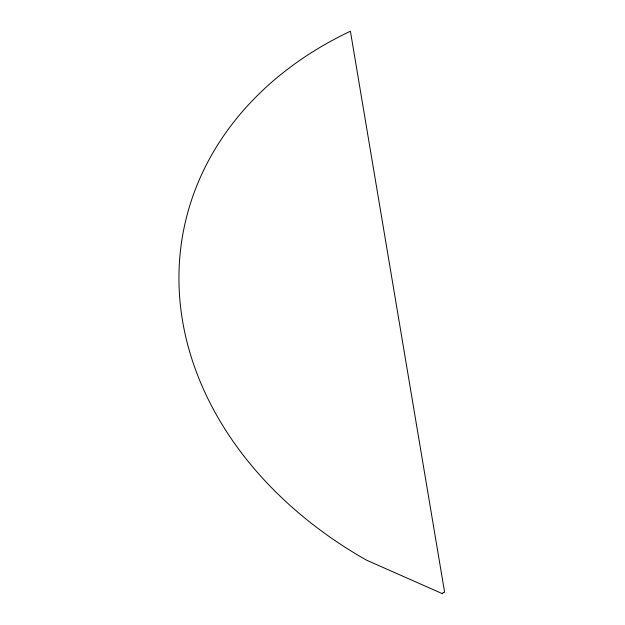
<?xml version="1.0" encoding="UTF-8"?>
<svg xmlns="http://www.w3.org/2000/svg" width="625" height="625" viewBox="0 0 625 625"><rect width="100%" height="100%" fill="white"/><g stroke="black" fill="none" stroke-linecap="round" stroke-linejoin="round"><path stroke-width="0.94" d="M443.188 592.656L442.562 593.75L366.719 560.25A396.812 312.266 11.4 0 1 350.406 31.25L444.609 592.242L443.188 592.656"/></g></svg>
